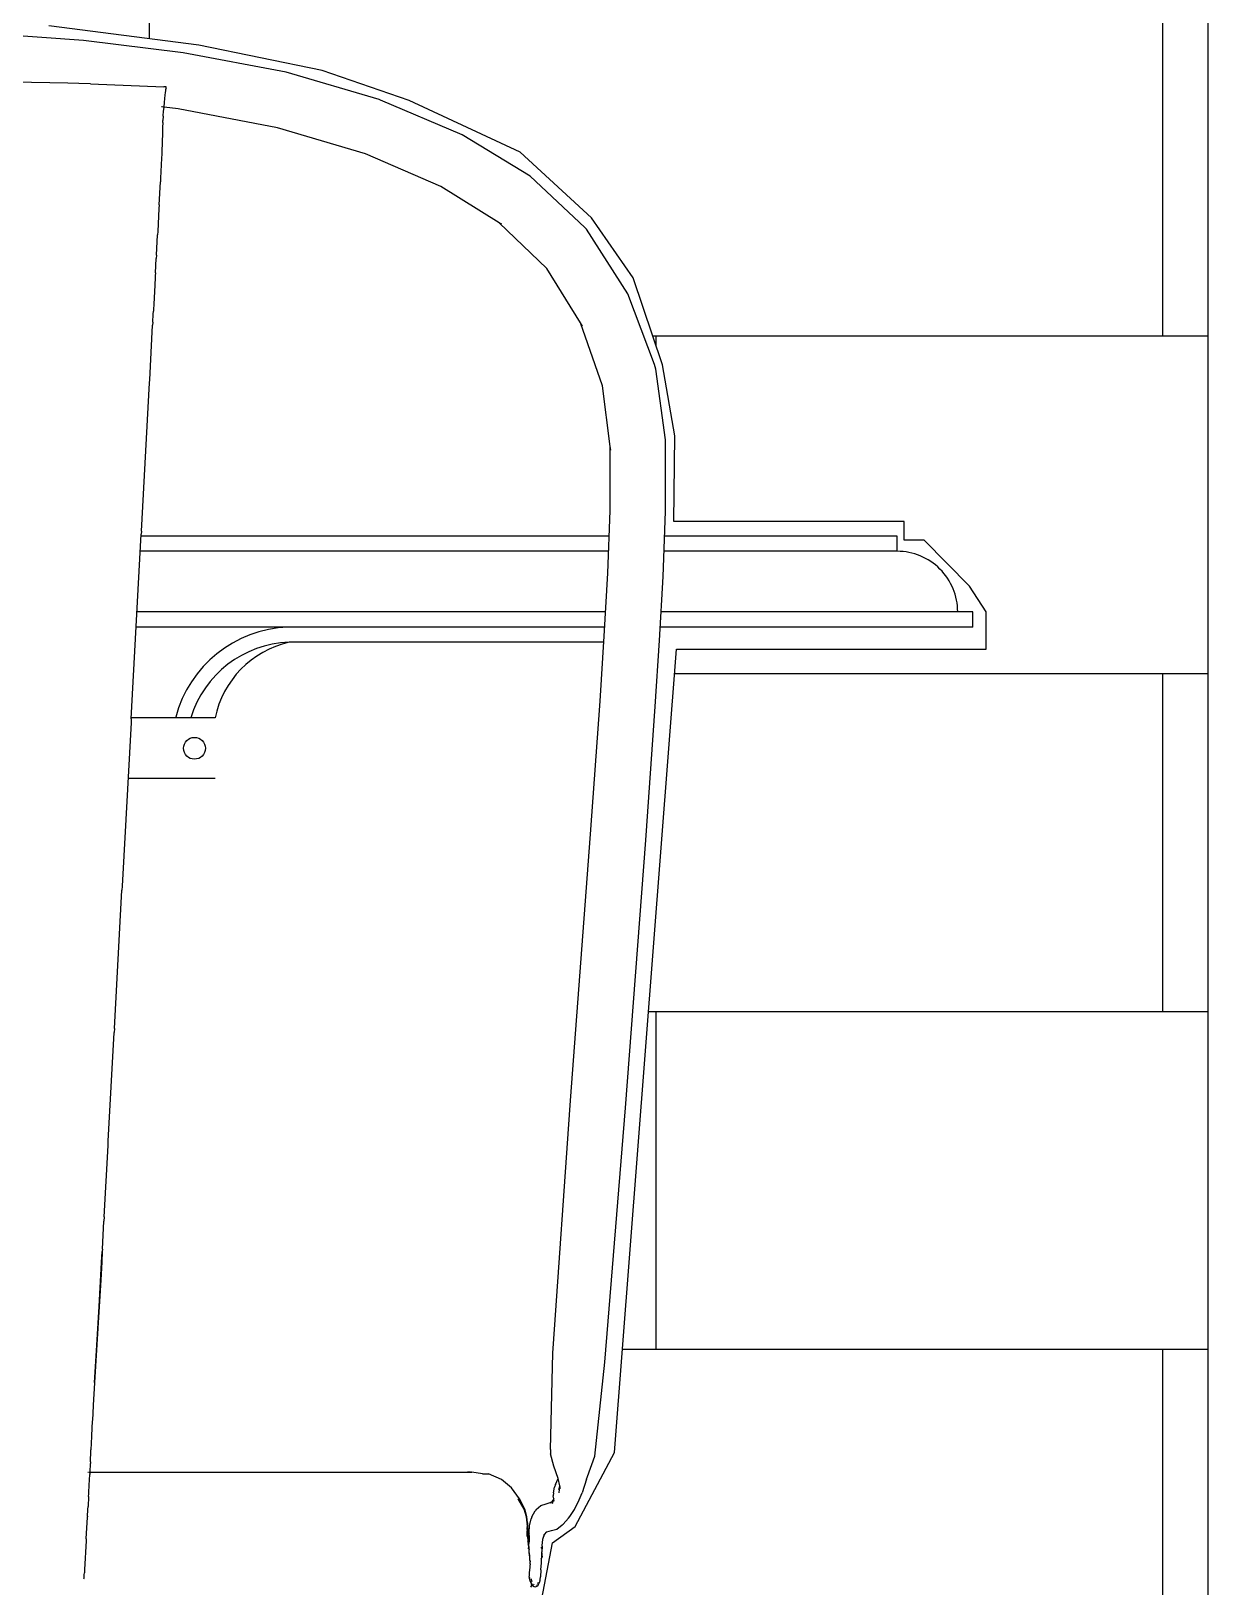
# Model space of a CAD drawing. Header units: millimetres. Extents: x 106699 to 122058, y 158555 to 162844.
# Drawn here: x 108197.16 to 108230.19, y 159707.66 to 159751.34 of the extents above; entities that cross this region are included whole.
import ezdxf

# ---------------------------------------------------------------- set-up
doc = ezdxf.new("R2010")
doc.units = ezdxf.units.MM
doc.layers.add('ahsap kesit on', color=40, linetype='Continuous', lineweight=20)
doc.layers.add('area', color=200, linetype='Continuous', plot=False)
doc.layers.add('S2000-002 Çizgi', color=7, linetype='Continuous')

# ---------------------------------------------------------------- blocks, each defined once
blk = doc.blocks.new('A$Cbb8311e0')
for p, q in [((34.592, 84.754), (32.257, 84.925)), ((37.396, 84.41), (34.592, 84.754)), ((40.29, 83.868), (37.396, 84.41)), ((42.9, 83.102), (40.29, 83.868)), ((34.154, 83.561), (32.632, 83.588)), ((34.461, 83.553), (34.154, 83.561)), ((34.796, 83.541), (34.461, 83.553)), ((34.796, 83.541), (36.854, 83.455)), ((36.876, 83.455), (36.854, 83.455)), ((36.895, 83.455), (36.876, 83.455)), ((36.91, 83.455), (36.895, 83.455)), ((36.916, 83.453), (36.91, 83.455)), ((36.914, 83.422), (36.915, 83.432)), ((36.915, 83.432), (36.917, 83.44)), ((36.918, 83.451), (36.916, 83.453)), ((36.917, 83.44), (36.918, 83.446)), ((36.918, 83.446), (36.918, 83.451)), ((36.856, 82.895), (36.867, 83.021)), ((36.867, 83.021), (36.877, 83.133)), ((36.877, 83.133), (36.887, 83.224)), ((36.887, 83.224), (36.897, 83.295)), ((36.897, 83.295), (36.904, 83.348)), ((36.904, 83.348), (36.91, 83.392)), ((36.913, 83.413), (36.91, 83.392)), ((36.913, 83.413), (36.914, 83.422)), ((42.937, 83.085), (42.9, 83.102)), ((45.229, 82.11), (42.937, 83.085)), ((36.807, 82.894), (36.787, 82.897)), ((36.839, 82.89), (36.825, 82.892)), ((36.835, 82.634), (36.827, 82.513)), ((36.835, 82.65), (36.846, 82.763)), ((36.835, 82.638), (36.835, 82.65)), ((36.835, 82.634), (36.835, 82.638)), ((36.846, 82.763), (36.856, 82.888)), ((36.856, 82.888), (36.847, 82.889)), ((36.856, 82.888), (36.856, 82.895)), ((37.258, 82.838), (36.856, 82.888)), ((40.046, 82.31), (37.258, 82.838)), ((36.818, 82.318), (36.815, 82.094)), ((36.826, 82.457), (36.818, 82.318)), ((36.826, 82.457), (36.827, 82.513)), ((42.513, 81.574), (40.046, 82.31)), ((36.807, 81.966), (36.795, 81.571)), ((36.815, 82.094), (36.807, 81.966)), ((47.14, 80.949), (45.229, 82.11)), ((36.789, 81.456), (36.761, 80.897)), ((36.795, 81.571), (36.789, 81.456)), ((44.624, 80.66), (42.513, 81.574)), ((36.761, 80.897), (36.755, 80.789)), ((48.673, 79.512), (47.14, 80.949)), ((36.721, 80.146), (36.755, 80.789)), ((46.269, 79.642), (44.624, 80.66)), ((36.715, 80.045), (36.68, 79.396)), ((36.721, 80.146), (36.715, 80.045)), ((47.605, 78.354), (46.269, 79.642)), ((46.343, 79.598), (46.269, 79.642)), ((48.714, 79.459), (48.673, 79.512)), ((36.644, 78.731), (36.674, 79.3)), ((36.68, 79.396), (36.674, 79.3)), ((49.879, 77.65), (48.714, 79.459)), ((36.617, 78.234), (36.639, 78.64)), ((36.644, 78.731), (36.639, 78.64)), ((36.617, 78.234), (36.612, 78.148)), ((48.55, 76.828), (47.605, 78.354)), ((36.591, 77.758), (36.576, 77.49)), ((36.596, 77.842), (36.591, 77.758)), ((36.612, 78.148), (36.596, 77.842)), ((36.572, 77.406), (36.559, 77.163)), ((36.576, 77.49), (36.572, 77.406)), ((50.622, 75.658), (49.879, 77.65)), ((36.542, 76.85), (36.554, 77.079)), ((36.554, 77.079), (36.559, 77.163)), ((36.454, 75.231), (36.537, 76.766)), ((36.542, 76.85), (36.537, 76.766)), ((49.169, 75.065), (48.55, 76.828)), ((48.603, 76.742), (48.55, 76.828)), ((50.662, 75.534), (50.622, 75.658)), ((36.223, 70.986), (36.449, 75.145)), ((36.449, 75.145), (36.454, 75.231)), ((50.933, 73.543), (50.662, 75.534)), ((49.383, 73.36), (49.169, 75.065)), ((50.935, 71.607), (50.933, 73.543)), ((49.38, 71.566), (49.383, 73.36)), ((49.396, 73.253), (49.383, 73.36)), ((49.313, 69.801), (49.38, 71.566)), ((50.868, 69.707), (50.933, 71.533)), ((50.933, 71.533), (50.935, 71.607)), ((35.937, 65.714), (36.218, 70.895)), ((49.352, 70.844), (36.215, 70.844)), ((36.223, 70.986), (36.218, 70.895)), ((57.436, 70.844), (50.908, 70.844)), ((49.336, 70.419), (36.192, 70.419)), ((57.436, 70.419), (50.893, 70.419)), ((49.21, 68.031), (49.313, 69.801)), ((50.764, 67.909), (50.868, 69.707)), ((49.25, 68.717), (36.1, 68.717)), ((59.563, 68.717), (50.811, 68.717)), ((49.225, 68.292), (36.077, 68.292)), ((59.563, 68.292), (50.786, 68.292)), ((49.2, 67.866), (40.367, 67.866)), ((49.097, 66.206), (49.21, 68.031)), ((50.649, 66.061), (50.764, 67.909)), ((48.83, 62.479), (49.097, 66.206)), ((50.38, 62.308), (50.649, 66.061)), ((35.931, 65.616), (35.682, 61.015)), ((35.937, 65.714), (35.931, 65.616)), ((38.291, 65.739), (35.938, 65.739)), ((38.291, 64.037), (35.846, 64.037)), ((48.264, 55.004), (48.83, 62.479)), ((49.81, 54.794), (50.38, 62.308)), ((35.465, 57.02), (35.676, 60.909)), ((35.682, 61.015), (35.676, 60.909)), ((35.293, 53.861), (35.458, 56.905)), ((35.465, 57.02), (35.458, 56.905)), ((47.773, 47.906), (48.264, 55.004)), ((49.236, 47.652), (49.81, 54.794)), ((35.178, 51.731), (35.286, 53.735)), ((35.286, 53.735), (35.293, 53.861)), ((35.128, 50.825), (35.17, 51.615)), ((35.178, 51.731), (35.17, 51.615)), ((35.101, 50.449), (35.121, 50.759)), ((35.121, 50.759), (35.108, 50.461)), ((35.128, 50.825), (35.121, 50.759)), ((35.032, 49.218), (35.101, 50.449)), ((35.108, 50.461), (35.081, 49.958)), ((35.081, 49.958), (35.038, 49.215)), ((35.038, 49.215), (34.908, 47.086)), ((34.967, 48.13), (35.032, 49.218)), ((34.908, 47.086), (34.967, 48.13)), ((47.704, 45.2), (47.773, 47.906)), ((48.954, 45.016), (49.236, 47.652)), ((34.904, 47.076), (34.869, 46.449)), ((34.908, 47.086), (34.904, 47.076)), ((34.866, 46.435), (34.844, 46.019)), ((34.869, 46.449), (34.866, 46.435)), ((34.841, 46), (34.821, 45.591)), ((34.844, 46.019), (34.841, 46)), ((34.819, 45.569), (34.803, 45.195)), ((34.821, 45.591), (34.819, 45.569)), ((34.79, 44.855), (34.801, 45.166)), ((34.801, 45.166), (34.803, 45.195)), ((47.704, 45.2), (47.703, 45.079)), ((47.796, 44.735), (47.703, 45.079)), ((48.748, 44.44), (48.954, 45.016)), ((34.715, 44.569), (34.731, 44.569)), ((34.745, 44.569), (34.768, 44.569)), ((34.775, 44.569), (34.779, 44.569)), ((34.778, 44.541), (34.779, 44.569)), ((34.779, 44.569), (34.788, 44.808)), ((34.779, 44.569), (45.362, 44.569)), ((34.788, 44.808), (34.789, 44.812)), ((34.79, 44.855), (34.789, 44.812)), ((45.362, 44.569), (45.367, 44.567)), ((45.367, 44.567), (45.374, 44.569)), ((45.377, 44.566), (45.372, 44.567)), ((45.374, 44.569), (45.38, 44.566)), ((45.383, 44.565), (45.377, 44.566)), ((45.38, 44.566), (45.377, 44.566)), ((45.38, 44.566), (45.383, 44.565)), ((45.383, 44.565), (45.389, 44.569)), ((45.391, 44.565), (45.388, 44.565)), ((45.389, 44.569), (45.391, 44.565)), ((45.391, 44.565), (45.397, 44.564)), ((45.397, 44.564), (45.399, 44.568)), ((45.403, 44.563), (45.397, 44.564)), ((45.399, 44.568), (45.404, 44.569)), ((45.403, 44.563), (45.399, 44.568)), ((45.403, 44.563), (45.399, 44.564)), ((45.408, 44.563), (45.403, 44.563)), ((45.404, 44.569), (45.41, 44.566)), ((45.41, 44.566), (45.408, 44.563)), ((45.41, 44.566), (45.414, 44.566)), ((45.414, 44.566), (45.417, 44.569)), ((45.417, 44.569), (45.421, 44.565)), ((45.421, 44.565), (45.426, 44.564)), ((45.426, 44.564), (45.428, 44.569)), ((45.43, 44.566), (45.426, 44.564)), ((45.428, 44.569), (45.433, 44.567)), ((45.43, 44.566), (45.428, 44.569)), ((45.436, 44.565), (45.43, 44.566)), ((45.433, 44.567), (45.438, 44.569)), ((45.438, 44.569), (45.436, 44.565)), ((45.44, 44.566), (45.436, 44.565)), ((45.438, 44.569), (45.44, 44.566)), ((45.44, 44.566), (45.445, 44.566)), ((45.445, 44.566), (45.451, 44.569)), ((45.445, 44.566), (45.459, 44.566)), ((45.451, 44.569), (45.456, 44.568)), ((45.456, 44.568), (45.459, 44.566)), ((45.465, 44.569), (45.459, 44.566)), ((45.459, 44.566), (45.461, 44.567)), ((45.461, 44.567), (45.465, 44.569)), ((45.465, 44.569), (45.47, 44.568)), ((45.468, 44.567), (45.465, 44.569)), ((45.47, 44.568), (45.468, 44.567)), ((45.47, 44.568), (45.474, 44.569)), ((45.477, 44.567), (45.47, 44.568)), ((45.474, 44.569), (45.482, 44.569)), ((45.482, 44.569), (45.477, 44.567)), ((45.482, 44.569), (45.501, 44.569)), ((45.797, 44.517), (45.501, 44.569)), ((47.92, 44.386), (47.796, 44.735)), ((34.746, 43.997), (34.759, 44.196)), ((34.759, 44.196), (34.776, 44.497)), ((34.778, 44.541), (34.776, 44.497)), ((45.797, 44.517), (45.964, 44.517)), ((46.327, 44.362), (45.964, 44.517)), ((46.611, 44.123), (46.327, 44.362)), ((46.837, 43.817), (46.611, 44.123)), ((47.794, 43.982), (47.815, 44.148)), ((47.844, 44.219), (47.815, 44.148)), ((47.844, 44.219), (47.92, 44.386)), ((47.97, 44.184), (47.92, 44.386)), ((47.938, 44.08), (47.972, 44.176)), ((47.948, 43.988), (47.972, 44.176)), ((47.972, 44.176), (47.97, 44.184)), ((47.978, 44.153), (47.972, 44.176)), ((47.976, 44.145), (47.978, 44.153)), ((47.988, 44.109), (47.976, 44.145)), ((48.721, 44.368), (48.591, 43.983)), ((48.721, 44.368), (48.748, 44.44)), ((34.739, 43.88), (34.723, 43.6)), ((34.739, 43.88), (34.744, 43.961)), ((34.744, 43.961), (34.746, 43.997)), ((46.974, 43.521), (46.794, 43.817)), ((46.971, 43.522), (46.794, 43.817)), ((46.974, 43.521), (46.798, 43.817)), ((46.974, 43.521), (46.803, 43.817)), ((46.977, 43.521), (46.803, 43.817)), ((46.977, 43.521), (46.807, 43.817)), ((46.977, 43.521), (46.811, 43.817)), ((46.977, 43.521), (46.814, 43.817)), ((46.983, 43.521), (46.817, 43.817)), ((46.977, 43.521), (46.817, 43.817)), ((46.983, 43.521), (46.822, 43.817)), ((46.983, 43.521), (46.826, 43.817)), ((46.987, 43.522), (46.831, 43.817)), ((46.983, 43.521), (46.831, 43.817)), ((46.987, 43.522), (46.837, 43.817)), ((47.435, 43.634), (47.584, 43.68)), ((47.584, 43.68), (47.726, 43.722)), ((47.704, 43.695), (47.726, 43.722)), ((47.726, 43.722), (47.75, 43.746)), ((47.75, 43.746), (47.791, 43.791)), ((47.767, 43.685), (47.78, 43.755)), ((47.79, 43.778), (47.78, 43.755)), ((47.794, 43.982), (47.785, 43.898)), ((47.799, 43.819), (47.785, 43.898)), ((47.79, 43.778), (47.791, 43.791)), ((47.791, 43.791), (47.794, 43.795)), ((47.799, 43.819), (47.794, 43.802)), ((47.794, 43.795), (47.794, 43.802)), ((47.8, 43.774), (47.794, 43.795)), ((47.8, 43.774), (47.799, 43.749)), ((48.376, 43.513), (48.512, 43.787)), ((48.512, 43.787), (48.591, 43.983)), ((34.674, 42.692), (34.707, 43.303)), ((34.707, 43.303), (34.708, 43.313)), ((34.708, 43.327), (34.718, 43.511)), ((34.708, 43.327), (34.708, 43.313)), ((34.718, 43.511), (34.719, 43.522)), ((34.719, 43.529), (34.723, 43.59)), ((34.719, 43.529), (34.719, 43.522)), ((34.723, 43.596), (34.723, 43.6)), ((34.723, 43.592), (34.723, 43.6)), ((34.723, 43.592), (34.723, 43.596)), ((34.723, 43.59), (34.723, 43.596)), ((34.723, 43.59), (34.723, 43.592)), ((47.037, 43.315), (46.971, 43.522)), ((47.037, 43.315), (46.974, 43.521)), ((47.044, 43.313), (46.977, 43.521)), ((47.037, 43.315), (46.977, 43.521)), ((47.044, 43.313), (46.983, 43.521)), ((47.044, 43.313), (46.987, 43.522)), ((47.05, 43.145), (47.037, 43.315)), ((47.041, 43.313), (47.037, 43.315)), ((47.05, 43.145), (47.041, 43.313)), ((47.057, 43.145), (47.041, 43.313)), ((47.057, 43.145), (47.044, 43.313)), ((47.118, 43.059), (47.164, 43.258)), ((47.179, 43.313), (47.164, 43.258)), ((47.179, 43.313), (47.279, 43.484)), ((47.303, 43.514), (47.279, 43.484)), ((47.303, 43.514), (47.435, 43.634)), ((48.065, 43.109), (48.212, 43.273)), ((48.212, 43.273), (48.247, 43.322)), ((48.247, 43.322), (48.376, 43.513)), ((47.038, 43.124), (47.053, 43.046)), ((47.048, 42.956), (47.05, 42.985)), ((47.048, 42.956), (47.049, 42.947)), ((47.049, 42.947), (47.049, 42.943)), ((47.049, 42.943), (47.052, 42.919)), ((47.054, 43.142), (47.05, 43.145)), ((47.056, 43.142), (47.05, 43.145)), ((47.051, 43.008), (47.05, 42.994)), ((47.053, 42.995), (47.05, 42.991)), ((47.05, 42.994), (47.05, 42.991)), ((47.05, 42.994), (47.054, 42.99)), ((47.05, 42.991), (47.05, 42.985)), ((47.05, 42.987), (47.054, 42.99)), ((47.05, 42.985), (47.054, 42.982)), ((47.055, 43.017), (47.051, 43.012)), ((47.051, 43.012), (47.051, 43.008)), ((47.055, 43.011), (47.051, 43.008)), ((47.051, 43.008), (47.053, 42.995)), ((47.052, 43.023), (47.052, 43.031)), ((47.058, 43.028), (47.052, 43.031)), ((47.055, 43.017), (47.052, 43.023)), ((47.054, 42.766), (47.052, 42.919)), ((47.058, 42.908), (47.052, 42.919)), ((47.053, 43.124), (47.057, 43.134)), ((47.053, 43.124), (47.061, 43.083)), ((47.06, 43.046), (47.053, 43.046)), ((47.053, 42.995), (47.059, 42.99)), ((47.053, 42.995), (47.06, 42.992)), ((47.054, 43.142), (47.057, 43.134)), ((47.054, 42.99), (47.059, 42.987)), ((47.054, 42.982), (47.059, 42.929)), ((47.055, 43.011), (47.055, 43.017)), ((47.059, 42.929), (47.055, 42.918)), ((47.058, 42.908), (47.055, 42.918)), ((47.056, 43.142), (47.057, 43.145)), ((47.056, 43.142), (47.057, 43.134)), ((47.057, 43.134), (47.057, 43.123)), ((47.057, 43.123), (47.061, 43.083)), ((47.058, 43.028), (47.061, 43.033)), ((47.059, 43.024), (47.058, 43.028)), ((47.058, 42.908), (47.058, 42.899)), ((47.058, 42.899), (47.061, 42.797)), ((47.059, 43.024), (47.062, 43.026)), ((47.059, 43.024), (47.059, 43.02)), ((47.063, 43.023), (47.059, 43.02)), ((47.059, 43.015), (47.059, 43.02)), ((47.066, 43.012), (47.059, 43.015)), ((47.06, 42.992), (47.059, 42.987)), ((47.059, 42.987), (47.065, 42.989)), ((47.059, 42.987), (47.06, 42.984)), ((47.059, 42.929), (47.059, 42.919)), ((47.061, 43.083), (47.06, 43.071)), ((47.06, 43.071), (47.062, 43.066)), ((47.061, 43.062), (47.06, 43.054)), ((47.06, 43.054), (47.062, 43.049)), ((47.062, 43.049), (47.06, 43.046)), ((47.06, 43.046), (47.061, 43.04)), ((47.062, 43.042), (47.06, 43.046)), ((47.06, 42.992), (47.065, 42.993)), ((47.06, 42.984), (47.065, 42.981)), ((47.062, 42.981), (47.06, 42.984)), ((47.062, 43.066), (47.061, 43.062)), ((47.064, 43.046), (47.061, 43.04)), ((47.061, 43.04), (47.061, 43.033)), ((47.062, 43.026), (47.061, 43.033)), ((47.061, 43.033), (47.065, 43.032)), ((47.065, 43.028), (47.061, 43.033)), ((47.062, 42.981), (47.061, 42.976)), ((47.061, 42.976), (47.062, 42.973)), ((47.062, 43.049), (47.064, 43.046)), ((47.065, 43.039), (47.062, 43.042)), ((47.062, 42.981), (47.065, 42.977)), ((47.062, 42.973), (47.065, 42.977)), ((47.062, 42.973), (47.067, 42.975)), ((47.062, 42.97), (47.062, 42.973)), ((47.063, 43.023), (47.065, 43.028)), ((47.064, 43.046), (47.065, 43.039)), ((47.064, 43.007), (47.066, 43.012)), ((47.064, 43), (47.064, 43.007)), ((47.065, 42.993), (47.064, 43)), ((47.065, 43.039), (47.065, 43.032)), ((47.065, 43.028), (47.065, 43.032)), ((47.065, 43.024), (47.065, 43.032)), ((47.065, 43.024), (47.065, 43.028)), ((47.066, 43.021), (47.065, 43.024)), ((47.065, 42.989), (47.068, 42.985)), ((47.065, 42.981), (47.068, 42.985)), ((47.065, 42.981), (47.069, 42.978)), ((47.065, 42.977), (47.065, 42.981)), ((47.065, 42.977), (47.069, 42.978)), ((47.065, 42.963), (47.069, 42.968)), ((47.065, 42.963), (47.07, 42.958)), ((47.067, 42.957), (47.065, 42.963)), ((47.066, 42.96), (47.065, 42.963)), ((47.066, 43.015), (47.066, 43.021)), ((47.066, 43.012), (47.066, 43.015)), ((47.067, 43.005), (47.066, 43.012)), ((47.066, 42.999), (47.067, 43.005)), ((47.067, 42.991), (47.066, 42.999)), ((47.068, 42.985), (47.067, 42.991)), ((47.067, 42.975), (47.069, 42.968)), ((47.068, 42.985), (47.069, 42.978)), ((47.07, 42.958), (47.068, 42.953)), ((47.068, 42.953), (47.07, 42.948)), ((47.069, 42.978), (47.069, 42.972)), ((47.069, 42.978), (47.071, 42.974)), ((47.071, 42.974), (47.069, 42.968)), ((47.069, 42.972), (47.069, 42.968)), ((47.071, 42.944), (47.07, 42.948)), ((47.071, 42.974), (47.074, 42.973)), ((47.071, 42.944), (47.08, 42.913)), ((47.071, 42.944), (47.088, 42.914)), ((47.071, 42.944), (47.092, 42.914)), ((47.074, 42.973), (47.092, 42.914)), ((47.092, 42.863), (47.08, 42.913)), ((47.097, 42.864), (47.088, 42.914)), ((47.103, 42.872), (47.092, 42.914)), ((47.101, 42.777), (47.092, 42.863)), ((47.103, 42.851), (47.097, 42.864)), ((47.101, 42.866), (47.103, 42.872)), ((47.101, 42.866), (47.101, 42.863)), ((47.103, 42.851), (47.101, 42.863)), ((47.101, 42.777), (47.102, 42.831)), ((47.103, 42.851), (47.102, 42.831)), ((47.115, 42.769), (47.102, 42.831)), ((47.111, 42.77), (47.102, 42.831)), ((47.103, 42.872), (47.118, 43.059)), ((47.5, 42.71), (47.54, 42.811)), ((47.518, 42.786), (47.54, 42.811)), ((47.54, 42.811), (47.607, 42.887)), ((47.607, 42.887), (47.736, 42.924)), ((47.736, 42.924), (47.885, 42.967)), ((47.885, 42.967), (48.034, 43.083)), ((48.034, 43.083), (48.065, 43.109)), ((34.67, 42.634), (34.626, 41.829)), ((34.672, 42.663), (34.67, 42.634)), ((34.674, 42.692), (34.672, 42.663)), ((47.054, 42.766), (47.077, 42.628)), ((47.074, 42.626), (47.078, 42.631)), ((47.077, 42.628), (47.074, 42.626)), ((47.075, 42.614), (47.074, 42.626)), ((47.078, 42.613), (47.074, 42.626)), ((47.075, 42.614), (47.075, 42.59)), ((47.076, 42.587), (47.075, 42.59)), ((47.076, 42.573), (47.076, 42.587)), ((47.076, 42.573), (47.086, 42.551)), ((47.077, 42.628), (47.078, 42.631)), ((47.077, 42.628), (47.078, 42.613)), ((47.081, 42.614), (47.077, 42.628)), ((47.078, 42.631), (47.079, 42.656)), ((47.078, 42.613), (47.086, 42.551)), ((47.079, 42.541), (47.084, 42.547)), ((47.081, 42.771), (47.082, 42.784)), ((47.084, 42.767), (47.081, 42.771)), ((47.081, 42.761), (47.084, 42.767)), ((47.081, 42.761), (47.082, 42.767)), ((47.081, 42.761), (47.081, 42.742)), ((47.081, 42.742), (47.081, 42.746)), ((47.081, 42.734), (47.081, 42.742)), ((47.085, 42.696), (47.081, 42.734)), ((47.081, 42.614), (47.086, 42.551)), ((47.09, 42.511), (47.081, 42.521)), ((47.082, 42.784), (47.082, 42.798)), ((47.082, 42.784), (47.082, 42.787)), ((47.084, 42.547), (47.086, 42.551)), ((47.084, 42.547), (47.087, 42.541)), ((47.086, 42.693), (47.085, 42.696)), ((47.087, 42.541), (47.085, 42.537)), ((47.089, 42.526), (47.085, 42.537)), ((47.087, 42.669), (47.086, 42.693)), ((47.086, 42.551), (47.093, 42.562)), ((47.089, 42.65), (47.087, 42.669)), ((47.087, 42.538), (47.092, 42.546)), ((47.087, 42.541), (47.092, 42.546)), ((47.087, 42.541), (47.087, 42.538)), ((47.089, 42.526), (47.087, 42.538)), ((47.088, 42.521), (47.089, 42.526)), ((47.092, 42.515), (47.088, 42.521)), ((47.089, 42.624), (47.089, 42.65)), ((47.095, 42.615), (47.089, 42.624)), ((47.09, 42.522), (47.089, 42.526)), ((47.092, 42.519), (47.09, 42.522)), ((47.092, 42.515), (47.09, 42.522)), ((47.094, 42.502), (47.09, 42.511)), ((47.092, 42.577), (47.093, 42.581)), ((47.097, 42.581), (47.092, 42.577)), ((47.092, 42.577), (47.093, 42.575)), ((47.098, 42.575), (47.092, 42.577)), ((47.092, 42.549), (47.098, 42.552)), ((47.092, 42.549), (47.094, 42.552)), ((47.092, 42.546), (47.092, 42.549)), ((47.097, 42.544), (47.092, 42.549)), ((47.098, 42.548), (47.092, 42.549)), ((47.098, 42.518), (47.092, 42.519)), ((47.092, 42.41), (47.095, 42.488)), ((47.097, 42.595), (47.093, 42.59)), ((47.093, 42.59), (47.093, 42.586)), ((47.093, 42.586), (47.097, 42.59)), ((47.097, 42.586), (47.093, 42.59)), ((47.093, 42.586), (47.094, 42.588)), ((47.093, 42.581), (47.093, 42.586)), ((47.093, 42.581), (47.097, 42.586)), ((47.097, 42.578), (47.093, 42.581)), ((47.093, 42.575), (47.097, 42.578)), ((47.094, 42.568), (47.093, 42.575)), ((47.098, 42.571), (47.093, 42.575)), ((47.093, 42.562), (47.098, 42.566)), ((47.095, 42.615), (47.094, 42.599)), ((47.094, 42.594), (47.094, 42.599)), ((47.097, 42.595), (47.094, 42.599)), ((47.097, 42.595), (47.094, 42.588)), ((47.094, 42.588), (47.097, 42.581)), ((47.098, 42.566), (47.094, 42.571)), ((47.098, 42.566), (47.094, 42.568)), ((47.094, 42.552), (47.098, 42.557)), ((47.098, 42.548), (47.094, 42.552)), ((47.097, 42.51), (47.094, 42.502)), ((47.095, 42.488), (47.094, 42.502)), ((47.095, 42.615), (47.102, 42.624)), ((47.095, 42.607), (47.095, 42.615)), ((47.098, 42.571), (47.095, 42.577)), ((47.097, 42.59), (47.097, 42.595)), ((47.097, 42.59), (47.097, 42.586)), ((47.097, 42.581), (47.097, 42.586)), ((47.097, 42.578), (47.097, 42.581)), ((47.098, 42.571), (47.097, 42.578)), ((47.097, 42.541), (47.098, 42.548)), ((47.097, 42.544), (47.098, 42.548)), ((47.097, 42.541), (47.097, 42.544)), ((47.097, 42.535), (47.097, 42.541)), ((47.097, 42.531), (47.097, 42.535)), ((47.097, 42.528), (47.097, 42.531)), ((47.098, 42.518), (47.097, 42.528)), ((47.097, 42.51), (47.098, 42.515)), ((47.098, 42.507), (47.097, 42.51)), ((47.098, 42.684), (47.101, 42.77)), ((47.098, 42.571), (47.098, 42.575)), ((47.098, 42.566), (47.098, 42.571)), ((47.098, 42.566), (47.098, 42.557)), ((47.098, 42.552), (47.098, 42.557)), ((47.098, 42.515), (47.098, 42.518)), ((47.098, 42.507), (47.098, 42.515)), ((47.106, 42.456), (47.098, 42.507)), ((47.101, 42.77), (47.101, 42.777)), ((47.106, 42.675), (47.101, 42.77)), ((47.102, 42.624), (47.106, 42.675)), ((47.106, 42.603), (47.11, 42.623)), ((47.106, 42.603), (47.113, 42.623)), ((47.107, 42.583), (47.106, 42.603)), ((47.106, 42.442), (47.106, 42.456)), ((47.106, 42.442), (47.106, 42.446)), ((47.106, 42.436), (47.106, 42.442)), ((47.107, 42.432), (47.106, 42.436)), ((47.106, 42.427), (47.107, 42.432)), ((47.106, 42.427), (47.106, 42.419)), ((47.109, 42.413), (47.106, 42.419)), ((47.106, 42.405), (47.11, 42.411)), ((47.106, 42.405), (47.107, 42.41)), ((47.106, 42.405), (47.108, 42.392)), ((47.111, 42.393), (47.106, 42.405)), ((47.107, 42.41), (47.109, 42.413)), ((47.107, 42.388), (47.111, 42.393)), ((47.107, 42.388), (47.108, 42.392)), ((47.111, 42.336), (47.107, 42.388)), ((47.111, 42.39), (47.108, 42.392)), ((47.11, 42.411), (47.109, 42.413)), ((47.11, 42.623), (47.116, 42.672)), ((47.115, 42.751), (47.111, 42.77)), ((47.111, 42.674), (47.114, 42.678)), ((47.116, 42.672), (47.111, 42.674)), ((47.111, 42.39), (47.111, 42.393)), ((47.111, 42.336), (47.111, 42.39)), ((47.113, 42.725), (47.115, 42.751)), ((47.113, 42.711), (47.113, 42.725)), ((47.114, 42.697), (47.113, 42.711)), ((47.113, 42.623), (47.115, 42.674)), ((47.113, 42.623), (47.116, 42.672)), ((47.114, 42.694), (47.114, 42.697)), ((47.115, 42.686), (47.114, 42.694)), ((47.114, 42.678), (47.115, 42.686)), ((47.115, 42.674), (47.114, 42.678)), ((47.115, 42.751), (47.115, 42.769)), ((47.438, 42.463), (47.454, 42.436)), ((47.454, 42.436), (47.459, 42.413)), ((47.475, 42.49), (47.465, 42.326)), ((47.475, 42.49), (47.482, 42.612)), ((47.482, 42.612), (47.5, 42.71)), ((47.49, 42.686), (47.5, 42.71)), ((47.122, 42.221), (47.111, 42.336)), ((47.12, 42.219), (47.111, 42.336)), ((47.124, 42.212), (47.12, 42.219)), ((47.12, 42.207), (47.124, 42.212)), ((47.124, 42.202), (47.12, 42.207)), ((47.124, 42.212), (47.122, 42.221)), ((47.123, 42.19), (47.124, 42.198)), ((47.123, 42.167), (47.124, 42.198)), ((47.128, 42.113), (47.123, 42.167)), ((47.124, 42.209), (47.124, 42.212)), ((47.124, 42.202), (47.124, 42.209)), ((47.124, 42.204), (47.124, 42.209)), ((47.124, 42.198), (47.124, 42.202)), ((47.13, 42.093), (47.128, 42.113)), ((47.13, 42.082), (47.13, 42.093)), ((47.132, 42.079), (47.13, 42.082)), ((47.132, 42.079), (47.135, 42.052)), ((47.133, 42.046), (47.135, 42.052)), ((47.136, 41.995), (47.133, 42.046)), ((47.139, 41.995), (47.133, 42.046)), ((47.135, 42.052), (47.134, 42.059)), ((47.134, 41.933), (47.135, 41.967)), ((47.135, 41.929), (47.134, 41.933)), ((47.137, 41.991), (47.135, 41.967)), ((47.137, 41.991), (47.136, 41.995)), ((47.137, 41.991), (47.139, 41.995)), ((47.444, 42.131), (47.44, 42.126)), ((47.444, 42.131), (47.457, 42.152)), ((47.444, 41.922), (47.449, 42.014)), ((47.449, 42.014), (47.455, 42.111)), ((47.455, 42.111), (47.457, 42.152)), ((47.457, 42.152), (47.461, 42.159)), ((47.46, 42.225), (47.462, 42.271)), ((47.461, 42.159), (47.46, 42.225)), ((47.47, 42.203), (47.461, 42.159)), ((47.462, 42.271), (47.465, 42.302)), ((47.465, 42.302), (47.465, 42.326)), ((47.472, 42.292), (47.465, 42.326)), ((47.47, 42.203), (47.472, 42.292)), ((34.609, 41.574), (34.611, 41.589)), ((34.611, 41.589), (34.615, 41.653)), ((34.615, 41.653), (34.617, 41.679)), ((34.617, 41.679), (34.621, 41.736)), ((34.626, 41.829), (34.621, 41.736)), ((47.11, 41.626), (47.112, 41.664)), ((47.11, 41.626), (47.113, 41.603)), ((47.11, 41.6), (47.113, 41.603)), ((47.119, 41.58), (47.11, 41.6)), ((47.112, 41.664), (47.114, 41.668)), ((47.119, 41.58), (47.113, 41.603)), ((47.114, 41.674), (47.115, 41.714)), ((47.114, 41.668), (47.114, 41.674)), ((47.115, 41.731), (47.116, 41.753)), ((47.115, 41.714), (47.115, 41.731)), ((47.116, 41.753), (47.133, 41.885)), ((47.119, 41.58), (47.139, 41.502)), ((47.136, 41.501), (47.119, 41.58)), ((47.132, 41.891), (47.134, 41.903)), ((47.132, 41.891), (47.136, 41.903)), ((47.133, 41.885), (47.132, 41.891)), ((47.134, 41.903), (47.135, 41.929)), ((47.136, 41.903), (47.135, 41.929)), ((47.169, 41.436), (47.136, 41.501)), ((47.139, 41.502), (47.169, 41.436)), ((47.184, 41.51), (47.169, 41.568)), ((47.194, 41.488), (47.184, 41.51)), ((47.409, 41.52), (47.395, 41.475)), ((47.409, 41.52), (47.417, 41.545)), ((47.417, 41.545), (47.428, 41.626)), ((47.438, 41.821), (47.428, 41.626)), ((47.438, 41.821), (47.444, 41.922)), ((47.153, 41.341), (47.183, 41.379)), ((47.169, 41.436), (47.17, 41.433)), ((47.183, 41.379), (47.17, 41.433)), ((47.17, 41.433), (47.205, 41.386)), ((47.205, 41.386), (47.245, 41.357)), ((47.244, 41.4), (47.228, 41.423)), ((47.245, 41.357), (47.285, 41.349)), ((47.285, 41.349), (47.323, 41.362)), ((47.288, 41.371), (47.286, 41.372)), ((47.32, 41.388), (47.315, 41.38)), ((47.323, 41.362), (47.358, 41.396)), ((47.338, 41.424), (47.334, 41.417)), ((47.353, 41.467), (47.347, 41.449)), ((47.358, 41.396), (47.387, 41.45)), ((47.387, 41.45), (47.395, 41.475))]:
    blk.add_line(p, q)
blk.add_lwpolyline([(59.563, 68.292), (59.563, 68.717), (59.138, 68.717, 0.414214), (57.436, 70.419), (57.436, 70.844)], format="xyb")
blk.add_circle((37.711, 64.888), 0.307)
for centre, radius, start, end in [((40.474, 64.89), 3.403, 92.3671, 165.1496), ((40.476, 64.874), 2.994, 92.0849, 163.2053), ((40.98, 65.19), 2.745, 102.9136, 168.4761)]:
    blk.add_arc(centre, radius, start, end)

msp = doc.modelspace()

# ---------------------------------------------------------------- hatches: boundary and pattern name
at = {"layer": 'S2000-002 Çizgi', "true_color": 0x7a7a7a}
h = msp.add_hatch(dxfattribs=at)
h.set_pattern_fill('AR-BRSTD', color=8, scale=0.14)
h.set_pattern_definition([(0, (-7412.203, -79.098), (0, 9.483852), []), (90, (-7412.203, -79.098), (-14.224, 9.483852), [9.483852, -9.483852])])
h.paths.add_polyline_path([(108043.396, 159676.318), (108043.396, 159916.375), (108230.193, 159916.375), (108230.193, 159676.318), (108214.669, 159676.318), (108213.577, 159686.035), (108212.205, 159706.169), (108211.491, 159706.169), (108211.491, 159707.329), (108211.791, 159708.895), (108212.433, 159709.357), (108213.537, 159711.437), (108215.278, 159733.986), (108223.969, 159733.986), (108223.969, 159735.035), (108223.498, 159735.761), (108222.232, 159737.052), (108221.668, 159737.052), (108221.668, 159737.574), (108215.198, 159737.574), (108215.225, 159739.973), (108214.88, 159741.967), (108214.059, 159744.414), (108212.893, 159746.096), (108210.888, 159747.937), (108207.769, 159749.389), (108205.328, 159750.236), (108201.863, 159750.942), (108197.651, 159751.492), (108193.201, 159751.492), (108186.024, 159751.098), (108179.997, 159749.653), (108176.293, 159747.804), (108172.984, 159744.782), (108172.204, 159741.335), (108172.072, 159737.428), (108166.11, 159737.428), (108165.798, 159736.91), (108164.739, 159736.467), (108164.164, 159735.203), (108163.754, 159735.047), (108163.938, 159734.389), (108172.397, 159734.389), (108173.351, 159719.605), (108174.211, 159711.26), (108174.743, 159709.587), (108175.668, 159708.988), (108175.854, 159707.479), (108175.854, 159706.234), (108175.311, 159706.038), (108175.151, 159704.853), (108174.779, 159698.355), (108174.164, 159688.801), (108173.103, 159678.943), (108172.914, 159676.318)])

# ---------------------------------------------------------------- linework, layer by layer
at = {"layer": 'ahsap kesit on'}
msp.add_line((108230.193, 159666.318), (108230.193, 159917.375), dxfattribs=at)
at = {"layer": 'area', "elevation": 0}
for points in [[(108230.193, 159916.375), (108230.193, 159676.318)], [(108211.491, 159707.329), (108211.791, 159708.895), (108212.433, 159709.357), (108213.537, 159711.437), (108215.278, 159733.986), (108223.969, 159733.986), (108223.969, 159735.035), (108223.498, 159735.761), (108222.232, 159737.052), (108221.668, 159737.052), (108221.668, 159737.574), (108215.198, 159737.574), (108215.225, 159739.973), (108214.88, 159741.967), (108214.059, 159744.414), (108212.893, 159746.096), (108210.888, 159747.937), (108207.769, 159749.389), (108205.328, 159750.236), (108201.863, 159750.942), (108197.651, 159751.492)]]:
    msp.add_lwpolyline(points, dxfattribs=at)

# ---------------------------------------------------------------- block references
msp.add_blockref('A$Cbb8311e0', (108164.032, 159666.318, 6.152))

doc.saveas('drawing.dxf')
